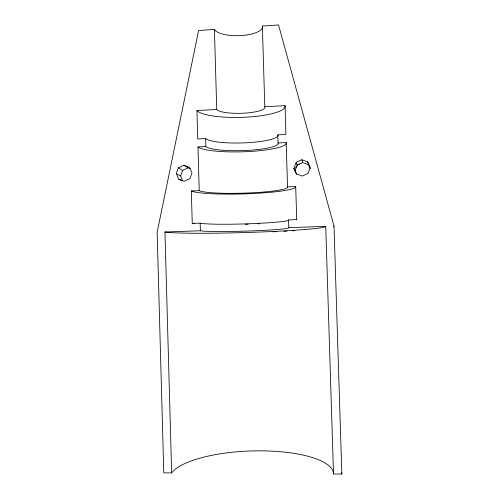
<?xml version="1.0" encoding="UTF-8"?>
<svg xmlns="http://www.w3.org/2000/svg" width="499" height="499" viewBox="0 0 499 499"><rect width="100%" height="100%" fill="white"/><g stroke="black" fill="none" stroke-linecap="round" stroke-linejoin="round"><path stroke-width="0.75" d="M176.272 173.59L178.411 167.839L183.9 165.244L189.533 167.327L192.003 172.879L189.851 178.642L184.349 181.231L178.729 179.135L176.272 173.59L180.619 175.972L182.709 180.688M180.619 175.972L182.696 170.384L188.036 167.857L190.088 168.618M293.911 168.282L296.125 162.412L301.839 159.755L307.702 161.876L310.291 167.539L308.064 173.421L302.338 176.072L296.481 173.933L293.911 168.282L296.537 174.294M294.978 170.858L297.13 165.157L296.125 162.412M295.639 167.77L296.387 166.435M297.067 165.169L299.363 163.853M297.13 165.157L302.681 162.58L308.382 164.645L310.259 168.774M214.414 29.41L198.602 30.514L157.154 232.278L163.784 472.871L171.65 472.927A82.073 25.518 -1.9 0 1 260.858 450.84A82.073 25.518 -1.9 0 1 333.513 473.994L341.846 474.05L334.006 226.066L278.523 24.95L262.362 26.073A24.214 8.209 -1.5 0 1 241.522 35.523A24.214 8.209 -1.5 0 1 214.414 29.41L216.734 109.449A24.264 5.389 -1.6 0 0 243.818 113.186A24.264 5.389 -1.6 0 0 264.794 106.767L285.054 105.638L285.933 134.456L277.806 134.867A36.446 6.587 -1.6 0 1 246.194 142.776A36.446 6.587 -1.6 0 1 205.657 138.541L197.747 138.947L196.937 110.553L216.734 109.449M199.226 190.618L197.978 146.949L205.887 146.556A36.452 6.163 -1.6 0 0 246.425 150.436A36.452 6.163 -1.6 0 0 278.055 142.982L286.183 142.577L287.536 186.907A44.629 4.691 -1.7 0 1 248.683 192.97A44.629 4.691 -1.7 0 1 199.226 190.618L191.329 190.949L192.252 223.415A52.825 3.038 -1.7 0 0 194.61 223.814M287.536 186.907L295.701 186.564L296.718 219.61A52.825 3.038 -1.7 0 1 296.718 219.909M192.252 223.415L200.155 223.128A44.66 2.564 -1.7 0 0 249.6 223.745A44.66 2.564 -1.7 0 0 288.547 219.909L296.718 219.61M171.65 472.927L164.963 232.004L200.373 230.756A44.667 2.065 -1.7 0 0 249.812 230.975A44.667 2.065 -1.7 0 0 288.784 227.656L325.735 226.359L333.513 473.994M178.729 179.135L182.397 181.043M178.411 167.839L182.696 170.384M183.9 165.244L188.036 167.857M301.839 159.755L302.681 162.58M307.702 161.876L308.382 164.645M288.547 219.909L288.784 227.656M277.806 134.867L278.055 142.982M262.362 26.073L264.794 106.767M205.657 138.541L205.887 146.556M200.155 223.128L200.373 230.756M334.006 226.066A89.907 4.185 -1.7 0 1 333.538 226.49M294.535 230.669A89.907 4.185 -1.7 0 1 292.327 230.8M287.031 231.099A89.907 4.185 -1.7 0 1 283.925 231.268M276.752 231.623A89.907 4.185 -1.7 0 1 273.084 231.792M341.672 472.672A90.419 28.15 -1.9 0 1 341.846 474.05M285.054 105.638A44.542 9.911 -1.6 0 1 246.431 117.153A44.542 9.911 -1.6 0 1 196.937 110.553M286.183 142.577A44.586 7.541 -1.6 0 1 247.454 151.615A44.586 7.541 -1.6 0 1 197.978 146.949M295.701 186.564A52.788 5.551 -1.7 0 1 249.706 193.674A52.788 5.551 -1.7 0 1 191.329 190.949M259.574 223.745A52.825 3.038 -1.7 0 1 258.033 223.814M248.128 224.207A52.825 3.038 -1.7 0 1 245.389 224.294M325.735 226.359A81.611 3.792 -1.7 0 1 254.34 232.241A81.611 3.792 -1.7 0 1 164.963 232.004"/></g></svg>
